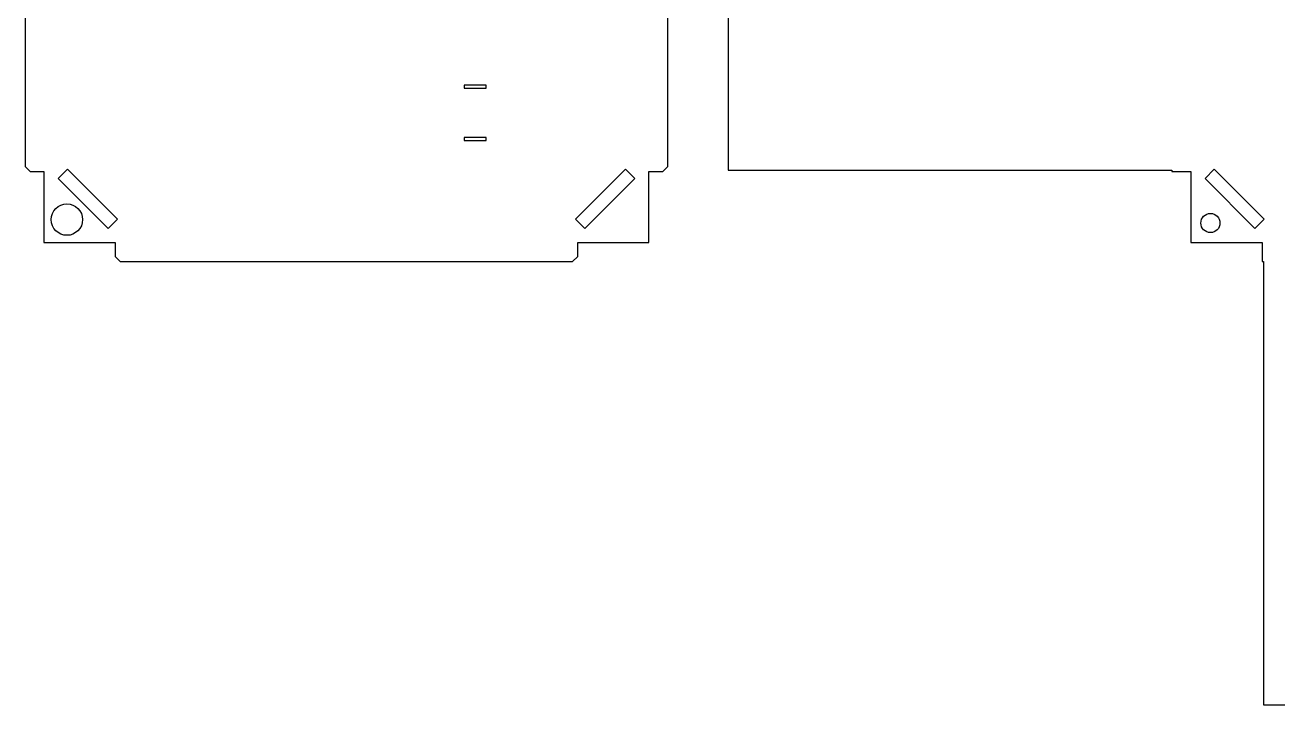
# Model space of a CAD drawing. Header units: millimetres. Extents: x -386 to 986, y -240 to 193.
# Drawn here: x 246.4 to 562, y -192.7 to -21.4 of the extents above; entities that cross this region are included whole.
import ezdxf

# ---------------------------------------------------------------- set-up
doc = ezdxf.new("R2010")
doc.units = ezdxf.units.MM

msp = doc.modelspace()

# ---------------------------------------------------------------- linework, layer by layer
at = {"color": 7, "linetype": 'Continuous', "lineweight": 25}
for p, q in [((246.38, 56.99), (246.38, -56.99)), ((408.31, -56.99), (408.31, 56.99)), ((423.55, 57.91), (423.55, -57.91)), ((357, -36.51), (357, -37.27)), ((362.58, -36.51), (357, -36.51)), ((357, -37.27), (362.58, -37.27)), ((362.58, -37.27), (362.58, -36.51)), ((357, -49.72), (357, -50.48)), ((362.58, -49.72), (357, -49.72)), ((357, -50.48), (362.58, -50.48)), ((362.58, -50.48), (362.58, -49.72)), ((246.38, -56.99), (247.65, -58.26)), ((247.65, -58.26), (251.14, -58.26)), ((251.14, -58.26), (251.14, -76.2)), ((257.06, -57.71), (254.72, -60.05)), ((269.63, -70.28), (257.06, -57.71)), ((397.63, -57.71), (385.05, -70.28)), ((399.96, -60.05), (397.63, -57.71)), ((403.54, -58.26), (407.04, -58.26)), ((403.54, -76.2), (403.54, -58.26)), ((407.04, -58.26), (408.31, -56.99)), ((423.55, -57.91), (535.3, -57.91)), ((535.3, -57.91), (535.3, -58.26)), ((535.3, -58.26), (540.07, -58.26)), ((540.07, -58.26), (540.07, -76.2)), ((545.98, -57.71), (543.65, -60.05)), ((558.56, -70.28), (545.98, -57.71)), ((254.72, -60.05), (267.3, -72.62)), ((387.39, -72.62), (399.96, -60.05)), ((543.65, -60.05), (556.22, -72.62)), ((267.3, -72.62), (269.63, -70.28)), ((385.05, -70.28), (387.39, -72.62)), ((556.22, -72.62), (558.56, -70.28)), ((251.14, -76.2), (269.08, -76.2)), ((269.08, -76.2), (269.08, -79.69)), ((385.6, -76.2), (403.54, -76.2)), ((385.6, -79.69), (385.6, -76.2)), ((540.07, -76.2), (558.01, -76.2)), ((558.01, -76.2), (558.01, -80.96)), ((269.08, -79.69), (270.35, -80.96)), ((270.35, -80.96), (384.33, -80.96)), ((384.33, -80.96), (385.6, -79.69)), ((558.01, -80.96), (558.36, -80.96)), ((558.36, -80.96), (558.36, -192.72)), ((558.36, -192.72), (674.18, -192.72))]:
    msp.add_line(p, q, dxfattribs=at)
for centre, radius in [((256.92, -70.42), 3.95), ((545, -71.27), 2.41)]:
    msp.add_circle(centre, radius, dxfattribs=at)

doc.saveas('drawing.dxf')
